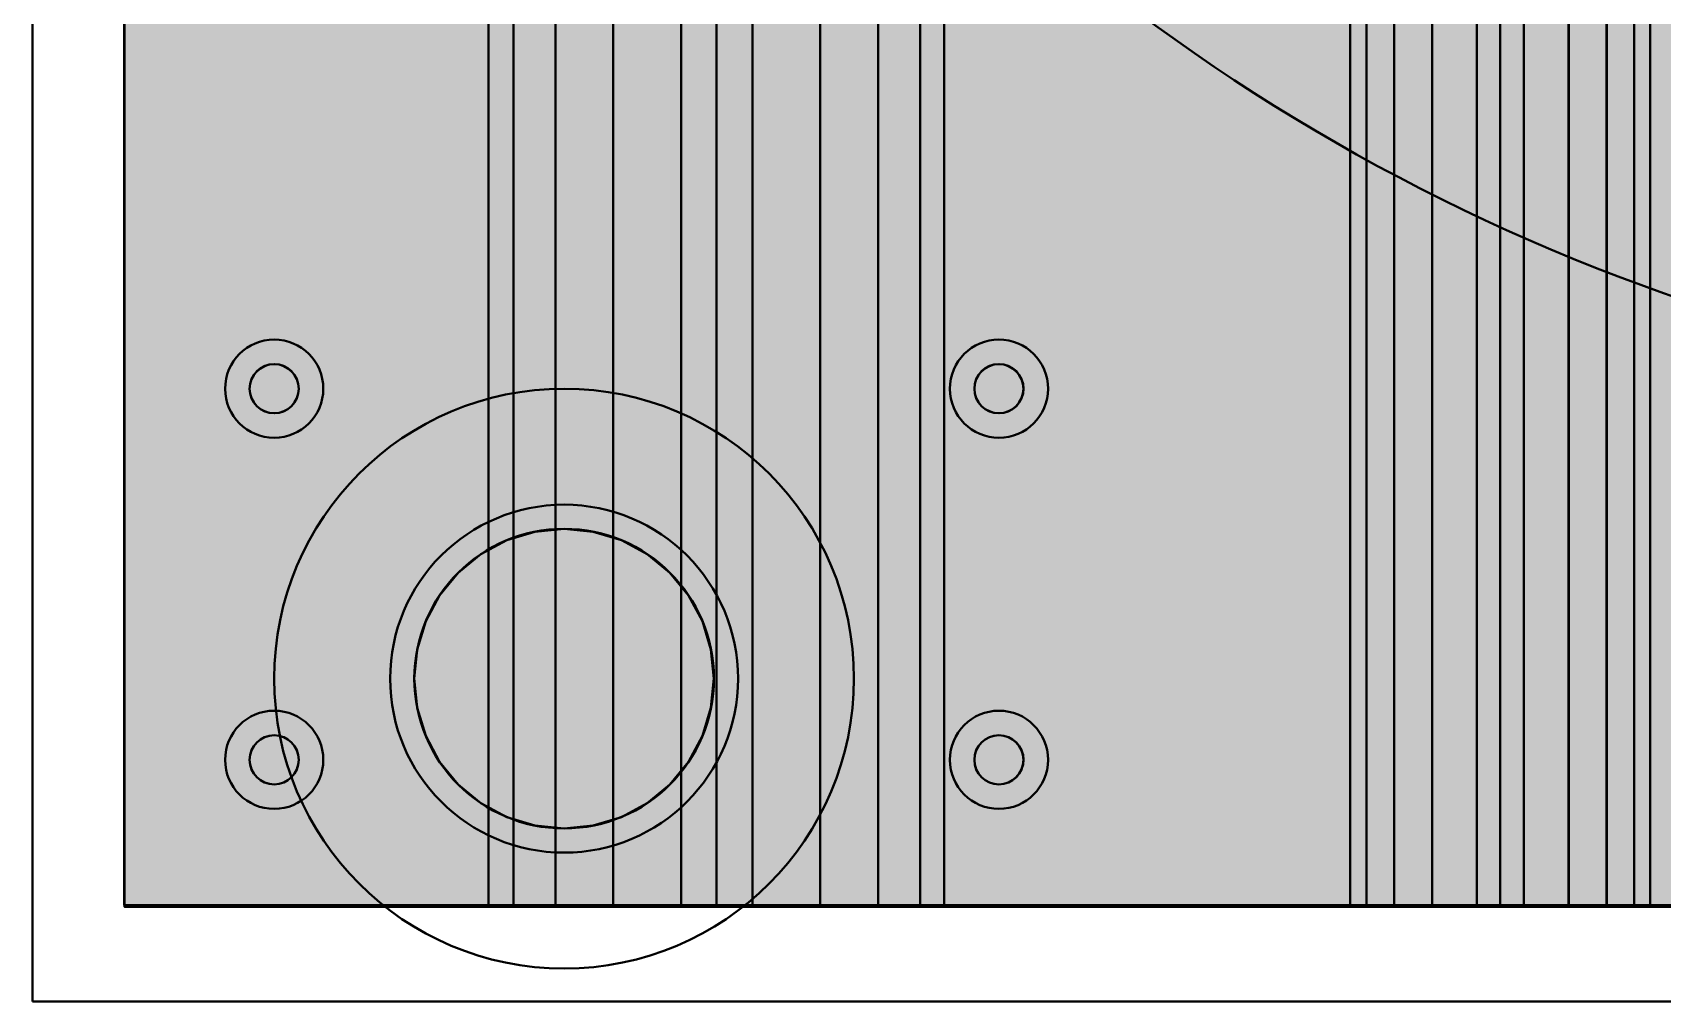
# Model space of a CAD drawing. Header units: millimetres. Extents: x 2 to 110, y 3 to 56.
# Drawn here: x 2.1 to 18.97, y 2.56 to 12.58 of the extents above; entities that cross this region are included whole.
import ezdxf

# ---------------------------------------------------------------- set-up
doc = ezdxf.new("R2010")
doc.units = ezdxf.units.MM
for name, color, linetype in [('bottom_copper', 7, 'Continuous'), ('bottom_silk', 7, 'Continuous'), ('drill_plated', 7, 'Continuous'), ('outline', 7, 'Continuous'), ('top_copper', 7, 'Continuous'), ('top_silk', 7, 'Continuous')]:
    doc.layers.add(name, color=color, linetype=linetype)

# ---------------------------------------------------------------- blocks, each defined once
blk = doc.blocks.new('Block38983')
at = {"layer": 'bottom_copper', "lineweight": 40}
for points in [[(2.372, 0), (1.3063, 0), (1.3063, 51.435), (2.372, 51.435), (2.372, 0)], [(1.3063, 0), (1.1417, 0), (1.1417, 24.9844), (1.235, 25.2097), (1.2919, 25.4469), (1.3063, 25.69), (1.3063, 0)], [(1.1417, 0), (0.8559, 0), (0.8559, 24.591), (1.0143, 24.7765), (1.1417, 24.9844), (1.1417, 0)], [(0.8559, 0), (0.4625, 0), (0.4625, 24.3052), (0.6704, 24.4326), (0.8559, 24.591), (0.8559, 0)], [(0.4625, 0), (0, 0), (0, 24.155), (0.2372, 24.2119), (0.4625, 24.3052), (0.4625, 0)], [(0, 0), (-0.2455, 0), (-0.2455, 24.136), (-0.2431, 24.1358), (0, 24.155), (0, 0)]]:
    blk.add_hatch(color=7, dxfattribs=at).paths.add_polyline_path(points, flags=0)
at = {"layer": 'bottom_copper', "color": 7, "lineweight": 40}
for points in [[(2.372, 0), (1.3063, 0), (1.3063, 51.435), (2.372, 51.435), (2.372, 0)], [(1.3063, 0), (1.1417, 0), (1.1417, 24.9844), (1.235, 25.2097), (1.2919, 25.4469), (1.3063, 25.69), (1.3063, 0)], [(1.1417, 0), (0.8559, 0), (0.8559, 24.591), (1.0143, 24.7765), (1.1417, 24.9844), (1.1417, 0)], [(0.8559, 0), (0.4625, 0), (0.4625, 24.3052), (0.6704, 24.4326), (0.8559, 24.591), (0.8559, 0)], [(0.4625, 0), (0, 0), (0, 24.155), (0.2372, 24.2119), (0.4625, 24.3052), (0.4625, 0)], [(0, 0), (-0.2455, 0), (-0.2455, 24.136), (-0.2431, 24.1358), (0, 24.155), (0, 0)]]:
    blk.add_lwpolyline(points, close=True, dxfattribs=at)
blk = doc.blocks.new('Block39225')
at = {"layer": 'bottom_copper', "lineweight": 40}
for points in [[(6.1864, 0), (1.9846, 0), (1.9846, 51.435), (6.1864, 51.435), (6.1864, 0)], [(1.9846, 0), (1.7345, 0), (1.7345, 29.068), (1.8763, 29.4103), (1.9628, 29.7706), (1.9846, 30.14), (1.9846, 0)], [(1.7345, 0), (1.3003, 0), (1.3003, 28.4703), (1.5409, 28.7521), (1.7345, 29.068), (1.7345, 0)], [(1.3003, 0), (0.7026, 0), (0.7026, 28.0361), (1.0185, 28.2297), (1.3003, 28.4703), (1.3003, 0)], [(0.7026, 0), (0, 0), (0, 27.8078), (0.3603, 27.8943), (0.7026, 28.0361), (0.7026, 0)], [(0, 0), (-0.373, 0), (-0.373, 27.779), (-0.3694, 27.7787), (0, 27.8078), (0, 0)], [(6.3558, 0), (6.1864, 0), (6.1864, 25.69), (6.2056, 25.4469), (6.2625, 25.2097), (6.3558, 24.9844), (6.3558, 0)], [(6.6416, 0), (6.3558, 0), (6.3558, 24.9844), (6.4832, 24.7765), (6.6416, 24.591), (6.6416, 0)], [(7.035, 0), (6.6416, 0), (6.6416, 24.591), (6.8271, 24.4326), (7.035, 24.3052), (7.035, 0)], [(7.4975, 0), (7.035, 0), (7.035, 24.3052), (7.2603, 24.2119), (7.4975, 24.155), (7.4975, 0)], [(7.7382, 0), (7.4975, 0), (7.4975, 24.155), (7.7382, 24.136), (7.7382, 0)]]:
    blk.add_hatch(color=7, dxfattribs=at).paths.add_polyline_path(points, flags=0)
at = {"layer": 'bottom_copper', "color": 7, "lineweight": 40}
for points in [[(6.1864, 0), (1.9846, 0), (1.9846, 51.435), (6.1864, 51.435), (6.1864, 0)], [(1.9846, 0), (1.7345, 0), (1.7345, 29.068), (1.8763, 29.4103), (1.9628, 29.7706), (1.9846, 30.14), (1.9846, 0)], [(1.7345, 0), (1.3003, 0), (1.3003, 28.4703), (1.5409, 28.7521), (1.7345, 29.068), (1.7345, 0)], [(1.3003, 0), (0.7026, 0), (0.7026, 28.0361), (1.0185, 28.2297), (1.3003, 28.4703), (1.3003, 0)], [(0.7026, 0), (0, 0), (0, 27.8078), (0.3603, 27.8943), (0.7026, 28.0361), (0.7026, 0)], [(0, 0), (-0.373, 0), (-0.373, 27.779), (-0.3694, 27.7787), (0, 27.8078), (0, 0)], [(6.3558, 0), (6.1864, 0), (6.1864, 25.69), (6.2056, 25.4469), (6.2625, 25.2097), (6.3558, 24.9844), (6.3558, 0)], [(6.6416, 0), (6.3558, 0), (6.3558, 24.9844), (6.4832, 24.7765), (6.6416, 24.591), (6.6416, 0)], [(7.035, 0), (6.6416, 0), (6.6416, 24.591), (6.8271, 24.4326), (7.035, 24.3052), (7.035, 0)], [(7.4975, 0), (7.035, 0), (7.035, 24.3052), (7.2603, 24.2119), (7.4975, 24.155), (7.4975, 0)], [(7.7382, 0), (7.4975, 0), (7.4975, 24.155), (7.7382, 24.136), (7.7382, 0)]]:
    blk.add_lwpolyline(points, close=True, dxfattribs=at)
blk = doc.blocks.new('Block39358')
at = {"layer": 'bottom_copper', "lineweight": 40}
for points in [[(0, 0), (-3.7687, 0), (-3.7687, 51.435), (0, 51.435), (0, 0)], [(0.2574, 0), (0, 0), (0, 30.14), (0.0291, 29.7706), (0.1156, 29.4103), (0.2574, 29.068), (0.2574, 0)], [(0.6916, 0), (0.2574, 0), (0.2574, 29.068), (0.451, 28.7521), (0.6916, 28.4703), (0.6916, 0)], [(1.2893, 0), (0.6916, 0), (0.6916, 28.4703), (0.9734, 28.2297), (1.2893, 28.0361), (1.2893, 0)], [(1.9919, 0), (1.2893, 0), (1.2893, 28.0361), (1.6316, 27.8943), (1.9919, 27.8078), (1.9919, 0)], [(2.3577, 0), (1.9919, 0), (1.9919, 27.8078), (2.3577, 27.779), (2.3577, 0)]]:
    blk.add_hatch(color=7, dxfattribs=at).paths.add_polyline_path(points, flags=0)
at = {"layer": 'bottom_copper', "color": 7, "lineweight": 40}
for points in [[(0, 0), (-3.7687, 0), (-3.7687, 51.435), (0, 51.435), (0, 0)], [(0.2574, 0), (0, 0), (0, 30.14), (0.0291, 29.7706), (0.1156, 29.4103), (0.2574, 29.068), (0.2574, 0)], [(0.6916, 0), (0.2574, 0), (0.2574, 29.068), (0.451, 28.7521), (0.6916, 28.4703), (0.6916, 0)], [(1.2893, 0), (0.6916, 0), (0.6916, 28.4703), (0.9734, 28.2297), (1.2893, 28.0361), (1.2893, 0)], [(1.9919, 0), (1.2893, 0), (1.2893, 28.0361), (1.6316, 27.8943), (1.9919, 27.8078), (1.9919, 0)], [(2.3577, 0), (1.9919, 0), (1.9919, 27.8078), (2.3577, 27.779), (2.3577, 0)]]:
    blk.add_lwpolyline(points, close=True, dxfattribs=at)
blk = doc.blocks.new('Block120121')
at = {"layer": 'top_copper', "lineweight": 40}
for points in [[(2.372, 0), (1.306, 0), (1.306, 51.435), (2.372, 51.435), (2.372, 0)], [(1.306, 0), (1.142, 0), (1.142, 24.968), (1.235, 25.194), (1.292, 25.431), (1.306, 25.674), (1.306, 0)], [(1.142, 0), (0.856, 0), (0.856, 24.575), (1.014, 24.761), (1.142, 24.968), (1.142, 0)], [(0.856, 0), (0.463, 0), (0.463, 24.289), (0.67, 24.417), (0.856, 24.575), (0.856, 0)], [(0.463, 0), (0, 0), (0, 24.139), (0.237, 24.196), (0.463, 24.289), (0.463, 0)], [(0, 0), (-0.245, 0), (-0.245, 24.12), (-0.243, 24.12), (0, 24.139), (0, 0)]]:
    blk.add_hatch(color=7, dxfattribs=at).paths.add_polyline_path(points, flags=0)
at = {"layer": 'top_copper', "color": 7, "lineweight": 40}
for points in [[(2.372, 0), (1.306, 0), (1.306, 51.435), (2.372, 51.435), (2.372, 0)], [(1.306, 0), (1.142, 0), (1.142, 24.968), (1.235, 25.194), (1.292, 25.431), (1.306, 25.674), (1.306, 0)], [(1.142, 0), (0.856, 0), (0.856, 24.575), (1.014, 24.761), (1.142, 24.968), (1.142, 0)], [(0.856, 0), (0.463, 0), (0.463, 24.289), (0.67, 24.417), (0.856, 24.575), (0.856, 0)], [(0.463, 0), (0, 0), (0, 24.139), (0.237, 24.196), (0.463, 24.289), (0.463, 0)], [(0, 0), (-0.245, 0), (-0.245, 24.12), (-0.243, 24.12), (0, 24.139), (0, 0)]]:
    blk.add_lwpolyline(points, close=True, dxfattribs=at)
blk = doc.blocks.new('Block120460')
at = {"layer": 'top_copper', "lineweight": 40}
for points in [[(6.1864, 0), (1.9846, 0), (1.9846, 51.435), (6.1864, 51.435), (6.1864, 0)], [(1.9846, 0), (1.7345, 0), (1.7345, 29.052), (1.8763, 29.3943), (1.9628, 29.7546), (1.9846, 30.124), (1.9846, 0)], [(1.7345, 0), (1.3003, 0), (1.3003, 28.4543), (1.5409, 28.7361), (1.7345, 29.052), (1.7345, 0)], [(1.3003, 0), (0.7026, 0), (0.7026, 28.0201), (1.0185, 28.2137), (1.3003, 28.4543), (1.3003, 0)], [(0.7026, 0), (0, 0), (0, 27.7918), (0.3603, 27.8783), (0.7026, 28.0201), (0.7026, 0)], [(0, 0), (-0.373, 0), (-0.373, 27.763), (-0.3694, 27.7627), (0, 27.7918), (0, 0)], [(6.3558, 0), (6.1864, 0), (6.1864, 25.674), (6.2056, 25.4309), (6.2625, 25.1937), (6.3558, 24.9684), (6.3558, 0)], [(6.6416, 0), (6.3558, 0), (6.3558, 24.9684), (6.4832, 24.7605), (6.6416, 24.575), (6.6416, 0)], [(7.035, 0), (6.6416, 0), (6.6416, 24.575), (6.8271, 24.4166), (7.035, 24.2892), (7.035, 0)], [(7.4975, 0), (7.035, 0), (7.035, 24.2892), (7.2603, 24.1959), (7.4975, 24.139), (7.4975, 0)], [(7.7382, 0), (7.4975, 0), (7.4975, 24.139), (7.7382, 24.12), (7.7382, 0)]]:
    blk.add_hatch(color=7, dxfattribs=at).paths.add_polyline_path(points, flags=0)
at = {"layer": 'top_copper', "color": 7, "lineweight": 40}
for points in [[(6.1864, 0), (1.9846, 0), (1.9846, 51.435), (6.1864, 51.435), (6.1864, 0)], [(1.9846, 0), (1.7345, 0), (1.7345, 29.052), (1.8763, 29.3943), (1.9628, 29.7546), (1.9846, 30.124), (1.9846, 0)], [(1.7345, 0), (1.3003, 0), (1.3003, 28.4543), (1.5409, 28.7361), (1.7345, 29.052), (1.7345, 0)], [(1.3003, 0), (0.7026, 0), (0.7026, 28.0201), (1.0185, 28.2137), (1.3003, 28.4543), (1.3003, 0)], [(0.7026, 0), (0, 0), (0, 27.7918), (0.3603, 27.8783), (0.7026, 28.0201), (0.7026, 0)], [(0, 0), (-0.373, 0), (-0.373, 27.763), (-0.3694, 27.7627), (0, 27.7918), (0, 0)], [(6.3558, 0), (6.1864, 0), (6.1864, 25.674), (6.2056, 25.4309), (6.2625, 25.1937), (6.3558, 24.9684), (6.3558, 0)], [(6.6416, 0), (6.3558, 0), (6.3558, 24.9684), (6.4832, 24.7605), (6.6416, 24.575), (6.6416, 0)], [(7.035, 0), (6.6416, 0), (6.6416, 24.575), (6.8271, 24.4166), (7.035, 24.2892), (7.035, 0)], [(7.4975, 0), (7.035, 0), (7.035, 24.2892), (7.2603, 24.1959), (7.4975, 24.139), (7.4975, 0)], [(7.7382, 0), (7.4975, 0), (7.4975, 24.139), (7.7382, 24.12), (7.7382, 0)]]:
    blk.add_lwpolyline(points, close=True, dxfattribs=at)
blk = doc.blocks.new('Block120593')
at = {"layer": 'top_copper', "lineweight": 40}
for points in [[(0, 0), (-3.7727, 0), (-3.7727, 51.435), (0, 51.435), (0, 0)], [(0.2574, 0), (0, 0), (0, 30.124), (0.0291, 29.7546), (0.1156, 29.3943), (0.2574, 29.052), (0.2574, 0)], [(0.6916, 0), (0.2574, 0), (0.2574, 29.052), (0.451, 28.7361), (0.6916, 28.4543), (0.6916, 0)], [(1.2893, 0), (0.6916, 0), (0.6916, 28.4543), (0.9734, 28.2137), (1.2893, 28.0201), (1.2893, 0)], [(1.9919, 0), (1.2893, 0), (1.2893, 28.0201), (1.6316, 27.8783), (1.9919, 27.7918), (1.9919, 0)], [(2.3577, 0), (1.9919, 0), (1.9919, 27.7918), (2.3577, 27.763), (2.3577, 0)]]:
    blk.add_hatch(color=7, dxfattribs=at).paths.add_polyline_path(points, flags=0)
at = {"layer": 'top_copper', "color": 7, "lineweight": 40}
for points in [[(0, 0), (-3.7727, 0), (-3.7727, 51.435), (0, 51.435), (0, 0)], [(0.2574, 0), (0, 0), (0, 30.124), (0.0291, 29.7546), (0.1156, 29.3943), (0.2574, 29.052), (0.2574, 0)], [(0.6916, 0), (0.2574, 0), (0.2574, 29.052), (0.451, 28.7361), (0.6916, 28.4543), (0.6916, 0)], [(1.2893, 0), (0.6916, 0), (0.6916, 28.4543), (0.9734, 28.2137), (1.2893, 28.0201), (1.2893, 0)], [(1.9919, 0), (1.2893, 0), (1.2893, 28.0201), (1.6316, 27.8783), (1.9919, 27.7918), (1.9919, 0)], [(2.3577, 0), (1.9919, 0), (1.9919, 27.7918), (2.3577, 27.763), (2.3577, 0)]]:
    blk.add_lwpolyline(points, close=True, dxfattribs=at)

msp = doc.modelspace()

# ---------------------------------------------------------------- hatches: boundary and pattern name
at = {"layer": 'bottom_copper', "lineweight": 40}
for points in [[(4.853, 8.848), (4.839, 8.801), (4.815, 8.757), (4.784, 8.718), (4.745, 8.687), (4.701, 8.663), (4.654, 8.649), (4.604, 8.644), (4.554, 8.649), (4.507, 8.663), (4.463, 8.687), (4.424, 8.718), (4.393, 8.757), (4.369, 8.801), (4.355, 8.848), (4.35, 8.898), (4.355, 8.948), (4.369, 8.995), (4.393, 9.039), (4.424, 9.078), (4.463, 9.109), (4.507, 9.133), (4.554, 9.147), (4.604, 9.152), (4.654, 9.147), (4.701, 9.133), (4.745, 9.109), (4.784, 9.078), (4.815, 9.039), (4.839, 8.995), (4.853, 8.948), (4.858, 8.898), (4.853, 8.848)], [(12.353, 8.848), (12.339, 8.801), (12.315, 8.757), (12.284, 8.718), (12.245, 8.687), (12.201, 8.663), (12.154, 8.649), (12.104, 8.644), (12.054, 8.649), (12.007, 8.663), (11.963, 8.687), (11.924, 8.718), (11.893, 8.757), (11.869, 8.801), (11.855, 8.848), (11.85, 8.898), (11.855, 8.948), (11.869, 8.995), (11.893, 9.039), (11.924, 9.078), (11.963, 9.109), (12.007, 9.133), (12.054, 9.147), (12.104, 9.152), (12.154, 9.147), (12.201, 9.133), (12.245, 9.109), (12.284, 9.078), (12.315, 9.039), (12.339, 8.995), (12.353, 8.948), (12.358, 8.898), (12.353, 8.848)], [(9.124, 5.596), (9.036, 5.305), (8.893, 5.037), (8.7, 4.802), (8.465, 4.609), (8.197, 4.466), (7.906, 4.378), (7.604, 4.348), (7.302, 4.378), (7.011, 4.466), (6.743, 4.609), (6.508, 4.802), (6.315, 5.037), (6.172, 5.305), (6.084, 5.596), (6.054, 5.898), (6.084, 6.2), (6.172, 6.491), (6.315, 6.759), (6.508, 6.994), (6.743, 7.187), (7.011, 7.33), (7.302, 7.418), (7.604, 7.448), (7.906, 7.418), (8.197, 7.33), (8.465, 7.187), (8.7, 6.994), (8.893, 6.759), (9.036, 6.491), (9.124, 6.2), (9.154, 5.898), (9.124, 5.596)], [(4.853, 5.008), (4.839, 4.961), (4.815, 4.917), (4.784, 4.878), (4.745, 4.847), (4.701, 4.823), (4.654, 4.809), (4.604, 4.804), (4.554, 4.809), (4.507, 4.823), (4.463, 4.847), (4.424, 4.878), (4.393, 4.917), (4.369, 4.961), (4.355, 5.008), (4.35, 5.058), (4.355, 5.108), (4.369, 5.155), (4.393, 5.199), (4.424, 5.238), (4.463, 5.269), (4.507, 5.293), (4.554, 5.307), (4.604, 5.312), (4.654, 5.307), (4.701, 5.293), (4.745, 5.269), (4.784, 5.238), (4.815, 5.199), (4.839, 5.155), (4.853, 5.108), (4.858, 5.058), (4.853, 5.008)], [(12.353, 5.008), (12.339, 4.961), (12.315, 4.917), (12.284, 4.878), (12.245, 4.847), (12.201, 4.823), (12.154, 4.809), (12.104, 4.804), (12.054, 4.809), (12.007, 4.823), (11.963, 4.847), (11.924, 4.878), (11.893, 4.917), (11.869, 4.961), (11.855, 5.008), (11.85, 5.058), (11.855, 5.108), (11.869, 5.155), (11.893, 5.199), (11.924, 5.238), (11.963, 5.269), (12.007, 5.293), (12.054, 5.307), (12.104, 5.312), (12.154, 5.307), (12.201, 5.293), (12.245, 5.269), (12.284, 5.238), (12.315, 5.199), (12.339, 5.155), (12.353, 5.108), (12.358, 5.058), (12.353, 5.008)]]:
    msp.add_hatch(color=7, dxfattribs=at).paths.add_polyline_path(points, flags=0)
at = {"layer": 'drill_plated', "lineweight": 40}
for points in [[(4.853, 8.848), (4.839, 8.801), (4.815, 8.757), (4.784, 8.718), (4.745, 8.687), (4.701, 8.663), (4.654, 8.649), (4.604, 8.644), (4.554, 8.649), (4.507, 8.663), (4.463, 8.687), (4.424, 8.718), (4.393, 8.757), (4.369, 8.801), (4.355, 8.848), (4.35, 8.898), (4.355, 8.948), (4.369, 8.995), (4.393, 9.039), (4.424, 9.078), (4.463, 9.109), (4.507, 9.133), (4.554, 9.147), (4.604, 9.152), (4.654, 9.147), (4.701, 9.133), (4.745, 9.109), (4.784, 9.078), (4.815, 9.039), (4.839, 8.995), (4.853, 8.948), (4.858, 8.898), (4.853, 8.848)], [(12.353, 8.848), (12.339, 8.801), (12.315, 8.757), (12.284, 8.718), (12.245, 8.687), (12.201, 8.663), (12.154, 8.649), (12.104, 8.644), (12.054, 8.649), (12.007, 8.663), (11.963, 8.687), (11.924, 8.718), (11.893, 8.757), (11.869, 8.801), (11.855, 8.848), (11.85, 8.898), (11.855, 8.948), (11.869, 8.995), (11.893, 9.039), (11.924, 9.078), (11.963, 9.109), (12.007, 9.133), (12.054, 9.147), (12.104, 9.152), (12.154, 9.147), (12.201, 9.133), (12.245, 9.109), (12.284, 9.078), (12.315, 9.039), (12.339, 8.995), (12.353, 8.948), (12.358, 8.898), (12.353, 8.848)], [(9.124, 5.596), (9.036, 5.305), (8.893, 5.037), (8.7, 4.802), (8.465, 4.609), (8.197, 4.466), (7.906, 4.378), (7.604, 4.348), (7.302, 4.378), (7.011, 4.466), (6.743, 4.609), (6.508, 4.802), (6.315, 5.037), (6.172, 5.305), (6.084, 5.596), (6.054, 5.898), (6.084, 6.2), (6.172, 6.491), (6.315, 6.759), (6.508, 6.994), (6.743, 7.187), (7.011, 7.33), (7.302, 7.418), (7.604, 7.448), (7.906, 7.418), (8.197, 7.33), (8.465, 7.187), (8.7, 6.994), (8.893, 6.759), (9.036, 6.491), (9.124, 6.2), (9.154, 5.898), (9.124, 5.596)], [(4.853, 5.008), (4.839, 4.961), (4.815, 4.917), (4.784, 4.878), (4.745, 4.847), (4.701, 4.823), (4.654, 4.809), (4.604, 4.804), (4.554, 4.809), (4.507, 4.823), (4.463, 4.847), (4.424, 4.878), (4.393, 4.917), (4.369, 4.961), (4.355, 5.008), (4.35, 5.058), (4.355, 5.108), (4.369, 5.155), (4.393, 5.199), (4.424, 5.238), (4.463, 5.269), (4.507, 5.293), (4.554, 5.307), (4.604, 5.312), (4.654, 5.307), (4.701, 5.293), (4.745, 5.269), (4.784, 5.238), (4.815, 5.199), (4.839, 5.155), (4.853, 5.108), (4.858, 5.058), (4.853, 5.008)], [(12.353, 5.008), (12.339, 4.961), (12.315, 4.917), (12.284, 4.878), (12.245, 4.847), (12.201, 4.823), (12.154, 4.809), (12.104, 4.804), (12.054, 4.809), (12.007, 4.823), (11.963, 4.847), (11.924, 4.878), (11.893, 4.917), (11.869, 4.961), (11.855, 5.008), (11.85, 5.058), (11.855, 5.108), (11.869, 5.155), (11.893, 5.199), (11.924, 5.238), (11.963, 5.269), (12.007, 5.293), (12.054, 5.307), (12.104, 5.312), (12.154, 5.307), (12.201, 5.293), (12.245, 5.269), (12.284, 5.238), (12.315, 5.199), (12.339, 5.155), (12.353, 5.108), (12.358, 5.058), (12.353, 5.008)]]:
    msp.add_hatch(color=7, dxfattribs=at).paths.add_polyline_path(points, flags=0)
at = {"layer": 'top_copper', "lineweight": 40}
for points in [[(4.853, 8.848), (4.839, 8.801), (4.815, 8.757), (4.784, 8.718), (4.745, 8.687), (4.701, 8.663), (4.654, 8.649), (4.604, 8.644), (4.554, 8.649), (4.507, 8.663), (4.463, 8.687), (4.424, 8.718), (4.393, 8.757), (4.369, 8.801), (4.355, 8.848), (4.35, 8.898), (4.355, 8.948), (4.369, 8.995), (4.393, 9.039), (4.424, 9.078), (4.463, 9.109), (4.507, 9.133), (4.554, 9.147), (4.604, 9.152), (4.654, 9.147), (4.701, 9.133), (4.745, 9.109), (4.784, 9.078), (4.815, 9.039), (4.839, 8.995), (4.853, 8.948), (4.858, 8.898), (4.853, 8.848)], [(12.353, 8.848), (12.339, 8.801), (12.315, 8.757), (12.284, 8.718), (12.245, 8.687), (12.201, 8.663), (12.154, 8.649), (12.104, 8.644), (12.054, 8.649), (12.007, 8.663), (11.963, 8.687), (11.924, 8.718), (11.893, 8.757), (11.869, 8.801), (11.855, 8.848), (11.85, 8.898), (11.855, 8.948), (11.869, 8.995), (11.893, 9.039), (11.924, 9.078), (11.963, 9.109), (12.007, 9.133), (12.054, 9.147), (12.104, 9.152), (12.154, 9.147), (12.201, 9.133), (12.245, 9.109), (12.284, 9.078), (12.315, 9.039), (12.339, 8.995), (12.353, 8.948), (12.358, 8.898), (12.353, 8.848)], [(9.124, 5.596), (9.036, 5.305), (8.893, 5.037), (8.7, 4.802), (8.465, 4.609), (8.197, 4.466), (7.906, 4.378), (7.604, 4.348), (7.302, 4.378), (7.011, 4.466), (6.743, 4.609), (6.508, 4.802), (6.315, 5.037), (6.172, 5.305), (6.084, 5.596), (6.054, 5.898), (6.084, 6.2), (6.172, 6.491), (6.315, 6.759), (6.508, 6.994), (6.743, 7.187), (7.011, 7.33), (7.302, 7.418), (7.604, 7.448), (7.906, 7.418), (8.197, 7.33), (8.465, 7.187), (8.7, 6.994), (8.893, 6.759), (9.036, 6.491), (9.124, 6.2), (9.154, 5.898), (9.124, 5.596)], [(4.853, 5.008), (4.839, 4.961), (4.815, 4.917), (4.784, 4.878), (4.745, 4.847), (4.701, 4.823), (4.654, 4.809), (4.604, 4.804), (4.554, 4.809), (4.507, 4.823), (4.463, 4.847), (4.424, 4.878), (4.393, 4.917), (4.369, 4.961), (4.355, 5.008), (4.35, 5.058), (4.355, 5.108), (4.369, 5.155), (4.393, 5.199), (4.424, 5.238), (4.463, 5.269), (4.507, 5.293), (4.554, 5.307), (4.604, 5.312), (4.654, 5.307), (4.701, 5.293), (4.745, 5.269), (4.784, 5.238), (4.815, 5.199), (4.839, 5.155), (4.853, 5.108), (4.858, 5.058), (4.853, 5.008)], [(12.353, 5.008), (12.339, 4.961), (12.315, 4.917), (12.284, 4.878), (12.245, 4.847), (12.201, 4.823), (12.154, 4.809), (12.104, 4.804), (12.054, 4.809), (12.007, 4.823), (11.963, 4.847), (11.924, 4.878), (11.893, 4.917), (11.869, 4.961), (11.855, 5.008), (11.85, 5.058), (11.855, 5.108), (11.869, 5.155), (11.893, 5.199), (11.924, 5.238), (11.963, 5.269), (12.007, 5.293), (12.054, 5.307), (12.104, 5.312), (12.154, 5.307), (12.201, 5.293), (12.245, 5.269), (12.284, 5.238), (12.315, 5.199), (12.339, 5.155), (12.353, 5.108), (12.358, 5.058), (12.353, 5.008)]]:
    msp.add_hatch(color=7, dxfattribs=at).paths.add_polyline_path(points, flags=0)

# ---------------------------------------------------------------- linework, layer by layer
at = {"layer": 'bottom_copper', "color": 7, "lineweight": 40}
for p, q in [((3.054, 3.538), (3.054, 54.973)), ((9.18, 3.538), (9.18, 31.317)), ((9.18, 31.317), (9.18, 3.538)), ((17.292, 3.538), (17.292, 27.674)), ((17.292, 27.674), (17.292, 3.538)), ((9.18, 3.538), (3.054, 3.538)), ((17.292, 3.538), (9.18, 3.538)), ((21.817, 3.538), (17.292, 3.538))]:
    msp.add_line(p, q, dxfattribs=at)
for points in [[(4.853, 8.848), (4.839, 8.801), (4.815, 8.757), (4.784, 8.718), (4.745, 8.687), (4.701, 8.663), (4.654, 8.649), (4.604, 8.644), (4.554, 8.649), (4.507, 8.663), (4.463, 8.687), (4.424, 8.718), (4.393, 8.757), (4.369, 8.801), (4.355, 8.848), (4.35, 8.898), (4.355, 8.948), (4.369, 8.995), (4.393, 9.039), (4.424, 9.078), (4.463, 9.109), (4.507, 9.133), (4.554, 9.147), (4.604, 9.152), (4.654, 9.147), (4.701, 9.133), (4.745, 9.109), (4.784, 9.078), (4.815, 9.039), (4.839, 8.995), (4.853, 8.948), (4.858, 8.898), (4.853, 8.848)], [(12.353, 8.848), (12.339, 8.801), (12.315, 8.757), (12.284, 8.718), (12.245, 8.687), (12.201, 8.663), (12.154, 8.649), (12.104, 8.644), (12.054, 8.649), (12.007, 8.663), (11.963, 8.687), (11.924, 8.718), (11.893, 8.757), (11.869, 8.801), (11.855, 8.848), (11.85, 8.898), (11.855, 8.948), (11.869, 8.995), (11.893, 9.039), (11.924, 9.078), (11.963, 9.109), (12.007, 9.133), (12.054, 9.147), (12.104, 9.152), (12.154, 9.147), (12.201, 9.133), (12.245, 9.109), (12.284, 9.078), (12.315, 9.039), (12.339, 8.995), (12.353, 8.948), (12.358, 8.898), (12.353, 8.848)], [(9.124, 5.596), (9.036, 5.305), (8.893, 5.037), (8.7, 4.802), (8.465, 4.609), (8.197, 4.466), (7.906, 4.378), (7.604, 4.348), (7.302, 4.378), (7.011, 4.466), (6.743, 4.609), (6.508, 4.802), (6.315, 5.037), (6.172, 5.305), (6.084, 5.596), (6.054, 5.898), (6.084, 6.2), (6.172, 6.491), (6.315, 6.759), (6.508, 6.994), (6.743, 7.187), (7.011, 7.33), (7.302, 7.418), (7.604, 7.448), (7.906, 7.418), (8.197, 7.33), (8.465, 7.187), (8.7, 6.994), (8.893, 6.759), (9.036, 6.491), (9.124, 6.2), (9.154, 5.898), (9.124, 5.596)], [(4.853, 5.008), (4.839, 4.961), (4.815, 4.917), (4.784, 4.878), (4.745, 4.847), (4.701, 4.823), (4.654, 4.809), (4.604, 4.804), (4.554, 4.809), (4.507, 4.823), (4.463, 4.847), (4.424, 4.878), (4.393, 4.917), (4.369, 4.961), (4.355, 5.008), (4.35, 5.058), (4.355, 5.108), (4.369, 5.155), (4.393, 5.199), (4.424, 5.238), (4.463, 5.269), (4.507, 5.293), (4.554, 5.307), (4.604, 5.312), (4.654, 5.307), (4.701, 5.293), (4.745, 5.269), (4.784, 5.238), (4.815, 5.199), (4.839, 5.155), (4.853, 5.108), (4.858, 5.058), (4.853, 5.008)], [(12.353, 5.008), (12.339, 4.961), (12.315, 4.917), (12.284, 4.878), (12.245, 4.847), (12.201, 4.823), (12.154, 4.809), (12.104, 4.804), (12.054, 4.809), (12.007, 4.823), (11.963, 4.847), (11.924, 4.878), (11.893, 4.917), (11.869, 4.961), (11.855, 5.008), (11.85, 5.058), (11.855, 5.108), (11.869, 5.155), (11.893, 5.199), (11.924, 5.238), (11.963, 5.269), (12.007, 5.293), (12.054, 5.307), (12.104, 5.312), (12.154, 5.307), (12.201, 5.293), (12.245, 5.269), (12.284, 5.238), (12.315, 5.199), (12.339, 5.155), (12.353, 5.108), (12.358, 5.058), (12.353, 5.008)]]:
    msp.add_lwpolyline(points, close=True, dxfattribs=at)
for centre, major_axis in [((4.604, 8.898), (0.508, 0)), ((12.104, 8.898), (0.508, 0)), ((4.604, 8.898), (0.254, 0)), ((12.104, 8.898), (0.254, 0)), ((7.604, 5.898), (1.8, 0)), ((7.604, 5.898), (1.55, 0)), ((4.604, 5.058), (0.508, 0)), ((12.104, 5.058), (0.508, 0)), ((4.604, 5.058), (0.254, 0)), ((12.104, 5.058), (0.254, 0))]:
    msp.add_ellipse(centre, major_axis=major_axis, ratio=1, dxfattribs=at)
at = {"layer": 'bottom_silk', "color": 7, "lineweight": 40}
for p, q in [((2.104, 2.558), (2.104, 55.898)), ((110.054, 2.558), (2.104, 2.558))]:
    msp.add_line(p, q, dxfattribs=at)
at = {"layer": 'drill_plated', "color": 7, "lineweight": 40}
for points in [[(4.853, 8.848), (4.839, 8.801), (4.815, 8.757), (4.784, 8.718), (4.745, 8.687), (4.701, 8.663), (4.654, 8.649), (4.604, 8.644), (4.554, 8.649), (4.507, 8.663), (4.463, 8.687), (4.424, 8.718), (4.393, 8.757), (4.369, 8.801), (4.355, 8.848), (4.35, 8.898), (4.355, 8.948), (4.369, 8.995), (4.393, 9.039), (4.424, 9.078), (4.463, 9.109), (4.507, 9.133), (4.554, 9.147), (4.604, 9.152), (4.654, 9.147), (4.701, 9.133), (4.745, 9.109), (4.784, 9.078), (4.815, 9.039), (4.839, 8.995), (4.853, 8.948), (4.858, 8.898), (4.853, 8.848)], [(12.353, 8.848), (12.339, 8.801), (12.315, 8.757), (12.284, 8.718), (12.245, 8.687), (12.201, 8.663), (12.154, 8.649), (12.104, 8.644), (12.054, 8.649), (12.007, 8.663), (11.963, 8.687), (11.924, 8.718), (11.893, 8.757), (11.869, 8.801), (11.855, 8.848), (11.85, 8.898), (11.855, 8.948), (11.869, 8.995), (11.893, 9.039), (11.924, 9.078), (11.963, 9.109), (12.007, 9.133), (12.054, 9.147), (12.104, 9.152), (12.154, 9.147), (12.201, 9.133), (12.245, 9.109), (12.284, 9.078), (12.315, 9.039), (12.339, 8.995), (12.353, 8.948), (12.358, 8.898), (12.353, 8.848)], [(9.124, 5.596), (9.036, 5.305), (8.893, 5.037), (8.7, 4.802), (8.465, 4.609), (8.197, 4.466), (7.906, 4.378), (7.604, 4.348), (7.302, 4.378), (7.011, 4.466), (6.743, 4.609), (6.508, 4.802), (6.315, 5.037), (6.172, 5.305), (6.084, 5.596), (6.054, 5.898), (6.084, 6.2), (6.172, 6.491), (6.315, 6.759), (6.508, 6.994), (6.743, 7.187), (7.011, 7.33), (7.302, 7.418), (7.604, 7.448), (7.906, 7.418), (8.197, 7.33), (8.465, 7.187), (8.7, 6.994), (8.893, 6.759), (9.036, 6.491), (9.124, 6.2), (9.154, 5.898), (9.124, 5.596)], [(4.853, 5.008), (4.839, 4.961), (4.815, 4.917), (4.784, 4.878), (4.745, 4.847), (4.701, 4.823), (4.654, 4.809), (4.604, 4.804), (4.554, 4.809), (4.507, 4.823), (4.463, 4.847), (4.424, 4.878), (4.393, 4.917), (4.369, 4.961), (4.355, 5.008), (4.35, 5.058), (4.355, 5.108), (4.369, 5.155), (4.393, 5.199), (4.424, 5.238), (4.463, 5.269), (4.507, 5.293), (4.554, 5.307), (4.604, 5.312), (4.654, 5.307), (4.701, 5.293), (4.745, 5.269), (4.784, 5.238), (4.815, 5.199), (4.839, 5.155), (4.853, 5.108), (4.858, 5.058), (4.853, 5.008)], [(12.353, 5.008), (12.339, 4.961), (12.315, 4.917), (12.284, 4.878), (12.245, 4.847), (12.201, 4.823), (12.154, 4.809), (12.104, 4.804), (12.054, 4.809), (12.007, 4.823), (11.963, 4.847), (11.924, 4.878), (11.893, 4.917), (11.869, 4.961), (11.855, 5.008), (11.85, 5.058), (11.855, 5.108), (11.869, 5.155), (11.893, 5.199), (11.924, 5.238), (11.963, 5.269), (12.007, 5.293), (12.054, 5.307), (12.104, 5.312), (12.154, 5.307), (12.201, 5.293), (12.245, 5.269), (12.284, 5.238), (12.315, 5.199), (12.339, 5.155), (12.353, 5.108), (12.358, 5.058), (12.353, 5.008)]]:
    msp.add_lwpolyline(points, close=True, dxfattribs=at)
for centre, major_axis in [((4.604, 8.898), (0.254, 0)), ((12.104, 8.898), (0.254, 0)), ((7.604, 5.898), (1.55, 0)), ((4.604, 5.058), (0.254, 0)), ((12.104, 5.058), (0.254, 0))]:
    msp.add_ellipse(centre, major_axis=major_axis, ratio=1, dxfattribs=at)
at = {"layer": 'outline', "color": 7, "lineweight": 40}
for p, q in [((2.104, 2.558), (2.104, 55.898)), ((110.054, 2.558), (2.104, 2.558))]:
    msp.add_line(p, q, dxfattribs=at)
at = {"layer": 'top_copper', "color": 7, "lineweight": 40}
for p, q in [((3.05, 3.554), (3.05, 54.989)), ((9.18, 3.554), (9.18, 31.317)), ((9.18, 31.317), (9.18, 3.554)), ((17.292, 3.554), (17.292, 27.674)), ((17.292, 27.674), (17.292, 3.554)), ((9.18, 3.554), (3.05, 3.554)), ((17.292, 3.554), (9.18, 3.554)), ((30.24, 3.554), (17.292, 3.554))]:
    msp.add_line(p, q, dxfattribs=at)
for points in [[(4.853, 8.848), (4.839, 8.801), (4.815, 8.757), (4.784, 8.718), (4.745, 8.687), (4.701, 8.663), (4.654, 8.649), (4.604, 8.644), (4.554, 8.649), (4.507, 8.663), (4.463, 8.687), (4.424, 8.718), (4.393, 8.757), (4.369, 8.801), (4.355, 8.848), (4.35, 8.898), (4.355, 8.948), (4.369, 8.995), (4.393, 9.039), (4.424, 9.078), (4.463, 9.109), (4.507, 9.133), (4.554, 9.147), (4.604, 9.152), (4.654, 9.147), (4.701, 9.133), (4.745, 9.109), (4.784, 9.078), (4.815, 9.039), (4.839, 8.995), (4.853, 8.948), (4.858, 8.898), (4.853, 8.848)], [(12.353, 8.848), (12.339, 8.801), (12.315, 8.757), (12.284, 8.718), (12.245, 8.687), (12.201, 8.663), (12.154, 8.649), (12.104, 8.644), (12.054, 8.649), (12.007, 8.663), (11.963, 8.687), (11.924, 8.718), (11.893, 8.757), (11.869, 8.801), (11.855, 8.848), (11.85, 8.898), (11.855, 8.948), (11.869, 8.995), (11.893, 9.039), (11.924, 9.078), (11.963, 9.109), (12.007, 9.133), (12.054, 9.147), (12.104, 9.152), (12.154, 9.147), (12.201, 9.133), (12.245, 9.109), (12.284, 9.078), (12.315, 9.039), (12.339, 8.995), (12.353, 8.948), (12.358, 8.898), (12.353, 8.848)], [(9.124, 5.596), (9.036, 5.305), (8.893, 5.037), (8.7, 4.802), (8.465, 4.609), (8.197, 4.466), (7.906, 4.378), (7.604, 4.348), (7.302, 4.378), (7.011, 4.466), (6.743, 4.609), (6.508, 4.802), (6.315, 5.037), (6.172, 5.305), (6.084, 5.596), (6.054, 5.898), (6.084, 6.2), (6.172, 6.491), (6.315, 6.759), (6.508, 6.994), (6.743, 7.187), (7.011, 7.33), (7.302, 7.418), (7.604, 7.448), (7.906, 7.418), (8.197, 7.33), (8.465, 7.187), (8.7, 6.994), (8.893, 6.759), (9.036, 6.491), (9.124, 6.2), (9.154, 5.898), (9.124, 5.596)], [(4.853, 5.008), (4.839, 4.961), (4.815, 4.917), (4.784, 4.878), (4.745, 4.847), (4.701, 4.823), (4.654, 4.809), (4.604, 4.804), (4.554, 4.809), (4.507, 4.823), (4.463, 4.847), (4.424, 4.878), (4.393, 4.917), (4.369, 4.961), (4.355, 5.008), (4.35, 5.058), (4.355, 5.108), (4.369, 5.155), (4.393, 5.199), (4.424, 5.238), (4.463, 5.269), (4.507, 5.293), (4.554, 5.307), (4.604, 5.312), (4.654, 5.307), (4.701, 5.293), (4.745, 5.269), (4.784, 5.238), (4.815, 5.199), (4.839, 5.155), (4.853, 5.108), (4.858, 5.058), (4.853, 5.008)], [(12.353, 5.008), (12.339, 4.961), (12.315, 4.917), (12.284, 4.878), (12.245, 4.847), (12.201, 4.823), (12.154, 4.809), (12.104, 4.804), (12.054, 4.809), (12.007, 4.823), (11.963, 4.847), (11.924, 4.878), (11.893, 4.917), (11.869, 4.961), (11.855, 5.008), (11.85, 5.058), (11.855, 5.108), (11.869, 5.155), (11.893, 5.199), (11.924, 5.238), (11.963, 5.269), (12.007, 5.293), (12.054, 5.307), (12.104, 5.312), (12.154, 5.307), (12.201, 5.293), (12.245, 5.269), (12.284, 5.238), (12.315, 5.199), (12.339, 5.155), (12.353, 5.108), (12.358, 5.058), (12.353, 5.008)]]:
    msp.add_lwpolyline(points, close=True, dxfattribs=at)
for centre, major_axis in [((4.604, 8.898), (0.508, 0)), ((12.104, 8.898), (0.508, 0)), ((4.604, 8.898), (0.254, 0)), ((12.104, 8.898), (0.254, 0)), ((7.604, 5.898), (1.8, 0)), ((7.604, 5.898), (1.55, 0)), ((4.604, 5.058), (0.508, 0)), ((12.104, 5.058), (0.508, 0)), ((4.604, 5.058), (0.254, 0)), ((12.104, 5.058), (0.254, 0))]:
    msp.add_ellipse(centre, major_axis=major_axis, ratio=1, dxfattribs=at)
at = {"layer": 'top_silk', "color": 7, "lineweight": 40}
for p, q in [((2.104, 2.558), (2.104, 55.898)), ((110.054, 2.558), (2.104, 2.558))]:
    msp.add_line(p, q, dxfattribs=at)
for centre, major_axis in [((25.794, 29.228), (20.5, 0)), ((7.604, 5.898), (3, 0))]:
    msp.add_ellipse(centre, major_axis=major_axis, ratio=1, dxfattribs=at)

# ---------------------------------------------------------------- block references
at = {"layer": 'bottom_copper'}
for name, p in [('Block39358', (6.823, 3.538)), ('Block39225', (9.553, 3.538)), ('Block38983', (17.537, 3.538))]:
    msp.add_blockref(name, p, dxfattribs=at)
at = {"layer": 'top_copper'}
for name, p in [('Block120593', (6.823, 3.554)), ('Block120460', (9.553, 3.554)), ('Block120121', (17.537, 3.554))]:
    msp.add_blockref(name, p, dxfattribs=at)

doc.saveas('drawing.dxf')
